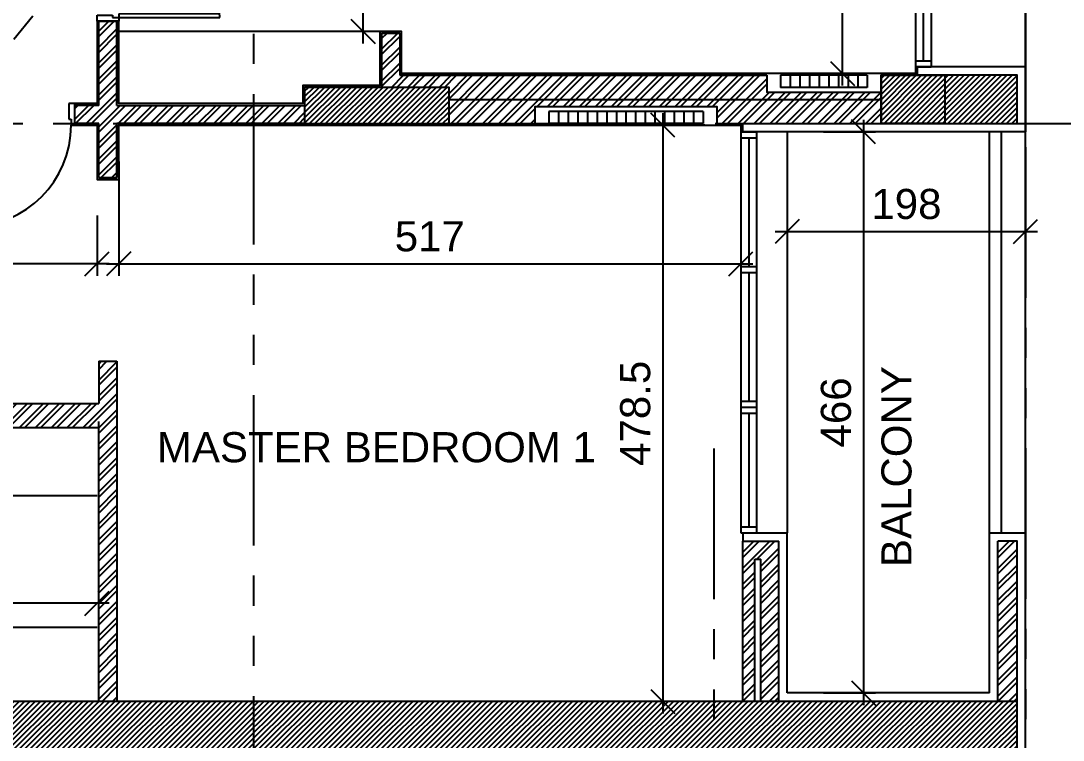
# Model space of a CAD drawing. Extents: x 83 to 143.2, y -2.6 to 70.8.
# Drawn here: x 125.21 to 133.87, y 22.62 to 28.59 of the extents above; entities that cross this region are included whole.
import ezdxf
from ezdxf.enums import TextEntityAlignment as Align

# ---------------------------------------------------------------- set-up
doc = ezdxf.new("R2010")
doc.units = 0
doc.header["$MEASUREMENT"] = 0
doc.header["$PDMODE"] = 3
doc.header["$PDSIZE"] = 0.3
doc.linetypes.add('AXIS_100$0$A-AXIS$0$PHANTOM', pattern=[2.5, 1.25, -0.25, 0.25, -0.25, 0.25, -0.25])
doc.layers.get('0').update_dxf_attribs({"linetype": 'CONTINUOUS'})
doc.layers.get('DEFPOINTS').update_dxf_attribs({"linetype": 'CONTINUOUS'})
for name, color, linetype in [('04', 4, 'CONTINUOUS'), ('A-ALU', 9, 'CONTINUOUS'), ('A-BALUST', 1, 'CONTINUOUS'), ('A-closet', 252, 'CONTINUOUS'), ('a-dim', 3, 'CONTINUOUS'), ('A-DOORS', 1, 'CONTINUOUS'), ('A-HATCH-CONC', 8, 'CONTINUOUS'), ('A-HATCH-WALL', 8, 'CONTINUOUS'), ('A-NOMENCLATURE', 3, 'CONTINUOUS'), ('A-PLASTER', 8, 'CONTINUOUS'), ('A-PORTE', 1, 'CONTINUOUS'), ('A-PROJECTION', 9, 'CONTINUOUS'), ('a-revetement', 1, 'CONTINUOUS'), ('A-WALL', 4, 'CONTINUOUS'), ('AXIS_100$0$A-AXIS-100', 10, 'AXIS_100$0$A-AXIS$0$PHANTOM'), ('S-7TH$0$A-STR 7-8TH', 2, 'CONTINUOUS'), ('S-8TH$0$A-STR 7-8TH', 2, 'CONTINUOUS')]:
    doc.layers.add(name, color=color, linetype=linetype)
doc.styles.add('A100-STEXT', font='ARIAL.TTF', dxfattribs={"height": 0.25})
doc.dimstyles.new('A100-DIM', dxfattribs={"dimtxt": 0.25, "dimasz": 0.2, "dimexe": 0.1, "dimexo": 0.3, "dimgap": 0.1, "dimtad": 1, "dimlfac": 100, "dimrnd": 0.5, "dimdsep": 46, "dimtxsty": 'A100-STEXT', "dimblk1": 'OBLIQUE', "dimblk2": 'OBLIQUE', "dimsah": 1, "dimcen": -0.05, "dimdle": 0.1, "dimclrd": 15, "dimclre": 15, "dimclrt": 256, "dimadec": 0, "dimazin": 0, "dimtfac": 0.28, "dimtix": 1, "dimtmove": 2, "dimatfit": 3, "dimldrblk": 'OBLIQUE', "dimfxl": 0, "dimtolj": 1, "dimarcsym": 0})
pattern_1 = [(45, (91.649424, -3e-10), (-0.022097087, 0.022097087), [])]
pattern_2 = [(45, (19.94629, -19.84465), (-0.06629126, 0.06629126), []), (45, (19.99049, -19.84465), (-0.06629126, 0.06629126), [])]
pattern_3 = [(45, (91.64942, -3e-10), (-0.06629126, 0.06629126), []), (45, (91.69362, -3e-10), (-0.06629126, 0.06629126), [])]

# ---------------------------------------------------------------- blocks, each defined once
blk = doc.blocks.new('A$C424D7636')
at = {"layer": 'A-ALU'}
for p, q in [((41.0584, 29.05), (41.0584, 28.26)), ((40.9934, 28.26), (41.1234, 28.26)), ((40.9934, 28.21), (41.1234, 28.21)), ((39.5434, 27.67), (39.5434, 24.34)), ((39.5434, 27.67), (39.6734, 27.67)), ((39.6734, 27.67), (39.6734, 24.34)), ((39.9284, 27.67), (39.9284, 24.34)), ((39.6084, 27.62), (39.6084, 26.5517)), ((39.6084, 26.5017), (39.6084, 25.4333)), ((39.6084, 25.3333), (39.6084, 24.39)), ((39.5434, 24.39), (39.6734, 24.39)), ((39.5434, 24.34), (39.6734, 24.34))]:
    blk.add_line(p, q, dxfattribs=at)
for points in [[(40.9934, 29.94), (40.9934, 28.21)], [(41.1234, 29.94), (41.1234, 28.21)], [(39.5434, 27.62), (39.6734, 27.62)], [(39.5434, 26.5517), (39.6734, 26.5517)], [(39.5434, 26.5017), (39.6734, 26.5017)], [(39.5434, 25.4333), (39.6734, 25.4333)], [(39.5434, 25.3833), (39.6734, 25.3833)], [(39.5434, 25.3333), (39.6734, 25.3333)]]:
    blk.add_lwpolyline(points, dxfattribs=at)
blk = doc.blocks.new('P90E18D')
at = {"layer": 'A-PORTE'}
for p, q in [((0, 0), (0.05, 0)), ((0, -0.18), (0, 0)), ((0.05, 0), (0.05, -0.13)), ((0.9, 0), (0.85, 0)), ((0.85, 0), (0.85, -0.13)), ((0.9, -0.18), (0.9, 0)), ((0.05, -0.13), (0.03, -0.13)), ((0.03, -0.13), (0.03, -0.18)), ((0.85, -0.13), (0.87, -0.13)), ((0.87, -0.13), (0.87, -0.18)), ((0.03, -0.18), (0, -0.18)), ((0.06, -0.18), (0.02, -0.18)), ((0.03, -0.18), (0.03, -1.02)), ((0.06, -1.02), (0.06, -0.18)), ((0.87, -0.18), (0.9, -0.18))]:
    blk.add_line(p, q, dxfattribs=at)
blk.add_arc((0.03, -0.18), 0.84, 270, 360, dxfattribs=at)
blk = doc.blocks.new('_OBLIQUE')
at = {"color": 0, "linetype": 'ByBlock'}
blk.add_line((-0.5, -0.5), (0.5, 0.5), dxfattribs=at)
blk = doc.blocks.new('*D114')
at = {"layer": 'a-dim', "color": 15, "lineweight": -2}
for p, q in [((130.5433, 27.825), (130.5433, 22.84)), ((130.8928, 27.725), (130.4433, 27.725)), ((130.8928, 22.94), (130.4433, 22.94))]:
    blk.add_line(p, q, dxfattribs=at)
at = {"layer": 'DEFPOINTS', "color": 0}
for p in [(131.1928, 27.725), (130.5433, 22.94), (131.1928, 22.94)]:
    blk.add_point(p, dxfattribs=at)
at = {"layer": 'a-dim', "color": 15, "lineweight": -2, "xscale": 0.2, "yscale": 0.2, "zscale": 0.2}
for p, rotation in [((130.5433, 27.725), 90), ((130.5433, 22.94), 270)]:
    blk.add_blockref('_OBLIQUE', p, dxfattribs=dict(at, rotation=rotation))
at = {"layer": 'a-dim', "insert": (130.3156, 25.3325), "char_height": 0.25, "attachment_point": 5, "rotation": 90, "style": 'A100-STEXT'}
blk.add_mtext('\\A1;478.5', dxfattribs=at)
blk = doc.blocks.new('*D115')
at = {"layer": 'a-dim', "color": 15, "lineweight": -2}
for p, q in [((126.0228, 27.425), (126.0228, 26.4738)), ((131.1928, 27.425), (131.1928, 26.4738)), ((125.9228, 26.5738), (131.2928, 26.5738))]:
    blk.add_line(p, q, dxfattribs=at)
at = {"layer": 'DEFPOINTS', "color": 0}
for p in [(126.0228, 27.725), (131.1928, 27.725), (131.1928, 26.5738)]:
    blk.add_point(p, dxfattribs=at)
at = {"layer": 'a-dim', "color": 15, "lineweight": -2, "xscale": 0.2, "yscale": 0.2, "zscale": 0.2, "rotation": 180}
blk.add_blockref('_OBLIQUE', (126.0228, 26.5738), dxfattribs=at)
at = {"layer": 'a-dim', "color": 15, "lineweight": -2, "xscale": 0.2, "yscale": 0.2, "zscale": 0.2}
blk.add_blockref('_OBLIQUE', (131.1928, 26.5738), dxfattribs=at)
at = {"layer": 'a-dim', "insert": (128.6078, 26.8014), "char_height": 0.25, "attachment_point": 5, "style": 'A100-STEXT'}
blk.add_mtext('\\A1;517', dxfattribs=at)
blk = doc.blocks.new('*D116')
at = {"layer": 'a-dim', "color": 15, "lineweight": -2}
for p, q in [((120.1578, 26.975), (120.1578, 26.4738)), ((125.8428, 26.975), (125.8428, 26.4738)), ((125.9428, 26.5738), (120.0578, 26.5738))]:
    blk.add_line(p, q, dxfattribs=at)
at = {"layer": 'DEFPOINTS', "color": 0}
for p in [(120.1578, 27.275), (125.8428, 27.275), (120.1578, 26.5738)]:
    blk.add_point(p, dxfattribs=at)
at = {"layer": 'a-dim', "color": 15, "lineweight": -2, "xscale": 0.2, "yscale": 0.2, "zscale": 0.2}
for p, rotation in [((120.1578, 26.5738), 179.9999999971041), ((125.8428, 26.5738), 359.9999999971041)]:
    blk.add_blockref('_OBLIQUE', p, dxfattribs=dict(at, rotation=rotation))
at = {"layer": 'a-dim', "insert": (123.0003, 26.8014), "char_height": 0.25, "attachment_point": 5, "rotation": 360, "style": 'A100-STEXT'}
blk.add_mtext('\\A1;568.5', dxfattribs=at)
blk = doc.blocks.new('*D120')
at = {"layer": 'a-dim', "color": 15, "lineweight": -2}
for p, q in [((122.8228, 23.855), (122.8228, 23.8544)), ((125.8428, 23.855), (125.8428, 23.8544)), ((125.9428, 23.7544), (122.7228, 23.7544))]:
    blk.add_line(p, q, dxfattribs=at)
at = {"layer": 'DEFPOINTS', "color": 0}
for p in [(122.8228, 23.7544), (122.8228, 23.555), (125.8428, 23.555)]:
    blk.add_point(p, dxfattribs=at)
at = {"layer": 'a-dim', "color": 15, "lineweight": -2, "xscale": 0.2, "yscale": 0.2, "zscale": 0.2}
for p, rotation in [((122.8228, 23.7544), 179.9999999969825), ((125.8428, 23.7544), 359.9999999969825)]:
    blk.add_blockref('_OBLIQUE', p, dxfattribs=dict(at, rotation=rotation))
at = {"layer": 'a-dim', "insert": (124.3328, 23.9822), "char_height": 0.25, "attachment_point": 5, "rotation": 360, "style": 'A100-STEXT'}
blk.add_mtext('\\A1;302', dxfattribs=at)
blk = doc.blocks.new('*D121')
at = {"layer": 'a-dim', "color": 15, "lineweight": -2}
for p, q in [((132.0372, 28.055), (132.0372, 31.425)), ((132.3428, 31.325), (131.9372, 31.325)), ((132.3428, 28.155), (131.9372, 28.155))]:
    blk.add_line(p, q, dxfattribs=at)
at = {"layer": 'DEFPOINTS', "color": 0}
for p in [(132.0372, 31.325), (132.6428, 31.325), (132.6428, 28.155)]:
    blk.add_point(p, dxfattribs=at)
at = {"layer": 'a-dim', "color": 15, "lineweight": -2, "xscale": 0.2, "yscale": 0.2, "zscale": 0.2}
for p, rotation in [((132.0372, 31.325), 90), ((132.0372, 28.155), 270)]:
    blk.add_blockref('_OBLIQUE', p, dxfattribs=dict(at, rotation=rotation))
at = {"layer": 'a-dim', "insert": (131.8095, 29.74), "char_height": 0.25, "attachment_point": 5, "rotation": 90, "style": 'A100-STEXT'}
blk.add_mtext('\\A1;317', dxfattribs=at)
blk = doc.blocks.new('*D132')
at = {"layer": 'a-dim', "color": 15, "lineweight": -2}
for p, q in [((128.0526, 29.675), (128.0526, 28.405)), ((128.2778, 29.575), (128.1526, 29.575)), ((128.2778, 28.505), (128.1526, 28.505))]:
    blk.add_line(p, q, dxfattribs=at)
at = {"layer": 'DEFPOINTS', "color": 0}
for p in [(127.9778, 29.575), (127.9778, 28.505), (128.0526, 28.505)]:
    blk.add_point(p, dxfattribs=at)
at = {"layer": 'a-dim', "color": 15, "lineweight": -2, "xscale": 0.2, "yscale": 0.2, "zscale": 0.2}
for p, rotation in [((128.0526, 29.575), 90), ((128.0526, 28.505), 270)]:
    blk.add_blockref('_OBLIQUE', p, dxfattribs=dict(at, rotation=rotation))
at = {"layer": 'a-dim', "insert": (127.825, 29.04), "char_height": 0.25, "attachment_point": 5, "rotation": 90, "style": 'A100-STEXT'}
blk.add_mtext('\\A1;107', dxfattribs=at)
blk = doc.blocks.new('*D138')
at = {"layer": 'a-dim', "color": 15, "lineweight": -2}
for p, q in [((131.5778, 27.37), (131.5778, 26.742)), ((133.5578, 27.37), (133.5578, 26.742)), ((131.4778, 26.842), (133.6578, 26.842))]:
    blk.add_line(p, q, dxfattribs=at)
at = {"layer": 'DEFPOINTS', "color": 0}
for p in [(131.5778, 27.67), (133.5578, 27.67), (133.5578, 26.842)]:
    blk.add_point(p, dxfattribs=at)
at = {"layer": 'a-dim', "color": 15, "lineweight": -2, "xscale": 0.2, "yscale": 0.2, "zscale": 0.2, "rotation": 180}
blk.add_blockref('_OBLIQUE', (131.5778, 26.842), dxfattribs=at)
at = {"layer": 'a-dim', "color": 15, "lineweight": -2, "xscale": 0.2, "yscale": 0.2, "zscale": 0.2}
blk.add_blockref('_OBLIQUE', (133.5578, 26.842), dxfattribs=at)
at = {"layer": 'a-dim', "insert": (132.5678, 27.0697), "char_height": 0.25, "attachment_point": 5, "style": 'A100-STEXT'}
blk.add_mtext('\\A1;198', dxfattribs=at)
blk = doc.blocks.new('*D139')
at = {"layer": 'a-dim', "color": 15, "lineweight": -2}
for p, q in [((132.2109, 27.77), (132.2109, 22.91)), ((131.8778, 27.67), (132.3109, 27.67)), ((131.8778, 23.01), (132.3109, 23.01))]:
    blk.add_line(p, q, dxfattribs=at)
at = {"layer": 'DEFPOINTS', "color": 0}
for p in [(131.5778, 27.67), (131.5778, 23.01), (132.2109, 23.01)]:
    blk.add_point(p, dxfattribs=at)
at = {"layer": 'a-dim', "color": 15, "lineweight": -2, "xscale": 0.2, "yscale": 0.2, "zscale": 0.2}
for p, rotation in [((132.2109, 27.67), 90), ((132.2109, 23.01), 270)]:
    blk.add_blockref('_OBLIQUE', p, dxfattribs=dict(at, rotation=rotation))
at = {"layer": 'a-dim', "insert": (131.9833, 25.34), "char_height": 0.25, "attachment_point": 5, "rotation": 90, "style": 'A100-STEXT'}
blk.add_mtext('\\A1;466', dxfattribs=at)

msp = doc.modelspace()

# ---------------------------------------------------------------- hatches: boundary and pattern name
at = {"layer": 'A-HATCH-CONC', "ltscale": 4}
h = msp.add_hatch(dxfattribs=at)
h.set_pattern_fill('ANSI31', color=256, scale=0.25, style=0)
h.set_pattern_definition(pattern_1)
h.paths.add_polyline_path([(133.48779, 28.14), (132.35779, 28.14), (132.35779, 27.74), (133.48779, 27.74)])
h = msp.add_hatch(dxfattribs=at)
h.set_pattern_fill('ANSI31', color=256, scale=0.25, style=0)
h.set_pattern_definition(pattern_1)
h.paths.add_polyline_path([(128.76779, 28.04), (127.56779, 28.04), (127.56779, 27.74), (128.76779, 27.74)])
h = msp.add_hatch(dxfattribs=at)
h.set_pattern_fill('ANSI31', color=256, scale=0.25, style=0)
h.set_pattern_definition(pattern_1)
h.paths.add_polyline_path([(133.48779, 22.94), (118.35779, 22.94), (118.35779, 22.61), (120.11779, 22.61), (120.11779, 22.54), (127.06779, 22.54), (133.48779, 22.54)])
at = {"layer": 'A-HATCH-WALL', "ltscale": 4}
h = msp.add_hatch(dxfattribs=at)
h.set_pattern_fill('ANSI32', color=256, scale=0.25, style=0)
h.set_pattern_definition(pattern_3)
h.paths.add_polyline_path([(127.56779, 27.89), (126.00779, 27.89), (126.00779, 28.59), (125.85779, 28.59), (125.85779, 27.89), (125.65779, 27.89), (125.65779, 27.74), (125.85779, 27.74), (125.85779, 27.29), (126.00779, 27.29), (126.00779, 27.74), (127.56779, 27.74)])
h = msp.add_hatch(dxfattribs=at)
h.set_pattern_fill('ANSI32', color=256, scale=0.25, style=0)
h.set_pattern_definition(pattern_2)
h.paths.add_polyline_path([(130.96779, 27.94), (130.96779, 27.88), (130.99279, 27.88), (130.99279, 27.74), (132.35779, 27.74), (132.35779, 27.94)])
h.paths.add_polyline_path([(130.96779, 28.14), (130.96779, 27.94), (132.35779, 27.94), (132.35779, 28), (131.40779, 28), (131.40779, 28.14)])
h.paths.add_polyline_path([(130.96779, 27.94), (130.96779, 28.14), (128.35779, 28.14), (128.35779, 28.49), (128.20779, 28.49), (128.20779, 28.04), (128.76779, 28.04), (128.76779, 27.94)])
h.paths.add_polyline_path([(129.48279, 27.74), (129.48279, 27.88), (130.96779, 27.88), (130.96779, 27.94), (128.76779, 27.94), (128.76779, 27.74)])
h.paths.add_polyline_path([(128.1905, 28.46631), (128.37508, 28.46631), (128.37508, 28.3142), (128.1905, 28.3142)], flags=9)
at = {"layer": 'A-HATCH-WALL'}
h = msp.add_hatch(dxfattribs=at)
h.set_pattern_fill('ANSI32', color=256, scale=0.25, style=0)
h.set_pattern_definition(pattern_2)
h.paths.add_polyline_path([(125.85779, 25.215), (125.85779, 22.94), (126.00779, 22.94), (126.00779, 25.765), (125.85779, 25.765), (125.85779, 25.415), (124.66779, 25.415), (124.66779, 25.275), (124.09279, 25.275), (124.09279, 25.215)])
h.paths.add_polyline_path([(123.80779, 24.615), (123.95779, 24.615), (123.95779, 25.215), (124.09279, 25.215), (124.09279, 25.275), (123.95779, 25.275), (123.95779, 25.415), (123.80779, 25.415)])
h.paths.add_polyline_path([(125.8405, 23.43027), (126.02508, 23.43027), (126.02508, 23.27816), (125.8405, 23.27816)], flags=9)
h.paths.add_polyline_path([(125.58029, 25.21687), (125.58029, 25.41148), (125.73241, 25.41148), (125.73241, 25.21687)], flags=24)
h = msp.add_hatch(dxfattribs=at)
h.set_pattern_fill('ANSI32', color=256, scale=0.25, style=0)
h.set_pattern_definition(pattern_3)
h.paths.add_polyline_path([(131.50779, 24.27), (131.20779, 24.27), (131.20779, 22.94), (131.30779, 22.94), (131.30779, 24.12), (131.35779, 24.12), (131.35779, 22.94), (131.50779, 22.94)])
at = {"layer": 'A-HATCH-WALL', "ltscale": 4}
h = msp.add_hatch(dxfattribs=at)
h.set_pattern_fill('ANSI32', color=256, scale=0.25, style=0)
h.set_pattern_definition(pattern_3)
h.paths.add_polyline_path([(133.48779, 24.27), (133.32779, 24.27), (133.32779, 22.94), (133.48779, 22.94)])

# ---------------------------------------------------------------- linework, layer by layer
at = {"layer": '04', "color": 11}
for p, q in [((131.52279, 28.14), (131.52279, 28.04)), ((132.24279, 28.14), (131.52279, 28.14)), ((131.60279, 28.14), (131.60279, 28.04)), ((131.68279, 28.14), (131.68279, 28.04)), ((131.76279, 28.14), (131.76279, 28.04)), ((131.84279, 28.14), (131.84279, 28.04)), ((131.92279, 28.14), (131.92279, 28.04)), ((132.00279, 28.14), (132.00279, 28.04)), ((132.08279, 28.14), (132.08279, 28.04)), ((132.16279, 28.14), (132.16279, 28.04)), ((132.24279, 28.14), (132.24279, 28.04)), ((132.24279, 28.04), (131.52279, 28.04)), ((129.59779, 27.84), (129.59779, 27.74)), ((129.59779, 27.84), (129.59779, 27.74)), ((130.87779, 27.84), (129.59779, 27.84)), ((129.67779, 27.84), (129.67779, 27.74)), ((129.67779, 27.84), (129.67779, 27.74)), ((129.75779, 27.84), (129.75779, 27.74)), ((129.75779, 27.84), (129.75779, 27.74)), ((129.83779, 27.84), (129.83779, 27.74)), ((129.83779, 27.84), (129.83779, 27.74)), ((129.91779, 27.84), (129.91779, 27.74)), ((129.91779, 27.84), (129.91779, 27.74)), ((129.99779, 27.84), (129.99779, 27.74)), ((129.99779, 27.84), (129.99779, 27.74)), ((130.07779, 27.84), (130.07779, 27.74)), ((130.07779, 27.84), (130.07779, 27.74)), ((130.15779, 27.84), (130.15779, 27.74)), ((130.15779, 27.84), (130.15779, 27.74)), ((130.23779, 27.84), (130.23779, 27.74)), ((130.23779, 27.84), (130.23779, 27.74)), ((130.31779, 27.84), (130.31779, 27.74)), ((130.31779, 27.84), (130.31779, 27.74)), ((130.39779, 27.84), (130.39779, 27.74)), ((130.39779, 27.84), (130.39779, 27.74)), ((130.47779, 27.84), (130.47779, 27.74)), ((130.47779, 27.84), (130.47779, 27.74)), ((130.55779, 27.84), (130.55779, 27.74)), ((130.55779, 27.84), (130.55779, 27.74)), ((130.63779, 27.84), (130.63779, 27.74)), ((130.63779, 27.84), (130.63779, 27.74)), ((130.71779, 27.84), (130.71779, 27.74)), ((130.71779, 27.84), (130.71779, 27.74)), ((130.79779, 27.84), (130.79779, 27.74)), ((130.79779, 27.84), (130.79779, 27.74)), ((130.79779, 27.84), (130.79779, 27.74)), ((130.79779, 27.84), (130.79779, 27.74)), ((130.87779, 27.84), (130.87779, 27.74)), ((130.87779, 27.84), (130.87779, 27.74)), ((130.87779, 27.84), (130.87779, 27.74)), ((130.87779, 27.84), (130.87779, 27.74)), ((130.87779, 27.74), (129.59779, 27.74))]:
    msp.add_line(p, q, dxfattribs=at)
at = {"layer": 'A-ALU'}
msp.add_line((131.57779, 27.67), (131.57779, 24.34), dxfattribs=at)
at = {"layer": 'A-BALUST'}
for p, q in [((133.25779, 24.34), (133.25779, 27.67)), ((133.35779, 24.34), (133.35779, 27.67))]:
    msp.add_line(p, q, dxfattribs=at)
at = {"layer": 'A-closet'}
for p, q in [((128.19279, 28.505), (126.02279, 28.505)), ((123.97279, 24.65), (125.84279, 24.65)), ((125.84279, 23.555), (122.82279, 23.555))]:
    msp.add_line(p, q, dxfattribs=at)
at = {"layer": 'A-PLASTER'}
for points in [[(125.84279, 28.59), (125.84279, 27.905), (125.65779, 27.905)], [(132.65779, 28.21), (132.64279, 28.21), (132.64279, 28.155), (128.37279, 28.155), (128.37279, 28.505), (128.19279, 28.505), (128.19279, 28.055), (127.55279, 28.055), (127.55279, 27.905), (126.02279, 27.905), (126.02279, 28.59)], [(125.65779, 27.725), (125.84279, 27.725), (125.84279, 27.275), (126.02279, 27.275), (126.02279, 27.725), (131.19279, 27.725), (131.19279, 27.67), (131.20779, 27.67)]]:
    msp.add_lwpolyline(points, dxfattribs=at)
at = {"layer": 'A-PROJECTION'}
for p, q in [((133.55779, 23.01), (133.55779, 35.56771)), ((133.55779, 30.99), (133.55779, 28.21)), ((133.55779, 24.34), (133.55779, 27.67))]:
    msp.add_line(p, q, dxfattribs=at)
at = {"layer": 'a-revetement'}
for p, q in [((133.55779, 28.21), (132.65779, 28.21)), ((132.65779, 28.21), (132.65779, 28.14)), ((133.55779, 28.21), (133.55779, 27.67)), ((131.20779, 27.67), (131.20779, 27.74)), ((131.20779, 27.67), (131.20779, 27.74)), ((133.55779, 27.67), (131.20779, 27.67)), ((131.20779, 24.34), (131.57779, 24.34)), ((131.20779, 24.34), (131.20779, 24.27)), ((131.57779, 23.01), (131.57779, 24.34)), ((133.25779, 24.34), (133.55779, 24.34)), ((133.25779, 23.01), (133.25779, 24.34)), ((133.55779, 22.54), (133.55779, 24.34)), ((133.25779, 23.01), (131.57779, 23.01))]:
    msp.add_line(p, q, dxfattribs=at)
at = {"layer": 'A-WALL'}
for p, q in [((125.85779, 28.59), (126.00779, 28.59)), ((125.85779, 27.89), (125.85779, 28.59)), ((126.00779, 27.89), (126.00779, 28.59)), ((128.20779, 28.49), (128.20779, 28.04)), ((128.20779, 28.49), (128.35779, 28.49)), ((128.35779, 28.49), (128.35779, 28.14)), ((128.35779, 28.14), (131.40779, 28.14)), ((125.65779, 27.74), (125.65779, 27.89)), ((125.85779, 27.89), (125.65779, 27.89)), ((126.00779, 27.89), (127.56779, 27.89)), ((128.76779, 27.94), (132.35779, 27.94)), ((125.85779, 27.74), (125.65779, 27.74)), ((125.85779, 27.74), (125.85779, 27.74)), ((125.85779, 27.29), (125.85779, 27.74)), ((127.56779, 27.74), (126.00779, 27.74)), ((126.00779, 27.29), (126.00779, 27.74)), ((128.76779, 27.74), (129.48279, 27.74)), ((130.99279, 27.74), (132.35779, 27.74)), ((125.85779, 27.29), (126.00779, 27.29)), ((125.85779, 25.765), (125.85779, 25.415)), ((125.85779, 25.765), (126.00779, 25.765)), ((126.00779, 25.765), (126.00779, 22.94)), ((124.66779, 25.415), (125.85779, 25.415)), ((124.66779, 25.415), (125.85779, 25.415)), ((123.95779, 25.215), (125.85779, 25.215)), ((125.85779, 22.94), (125.85779, 25.265)), ((131.20779, 24.27), (131.50779, 24.27)), ((131.20779, 22.94), (131.20779, 24.27)), ((131.50779, 22.94), (131.50779, 24.27)), ((133.32779, 22.94), (133.32779, 24.27)), ((131.30779, 24.12), (131.35779, 24.12)), ((131.30779, 22.94), (131.30779, 24.12)), ((131.35779, 22.94), (131.35779, 24.12))]:
    msp.add_line(p, q, dxfattribs=at)
for points in [[(131.40779, 28.14), (131.40779, 28), (132.35779, 28), (132.35779, 28.14)], [(129.48279, 27.74), (129.48279, 27.88), (130.99279, 27.88), (130.99279, 27.74)], [(133.48779, 22.94), (133.48779, 24.27), (133.32779, 24.27)]]:
    msp.add_lwpolyline(points, dxfattribs=at)
at = {"layer": 'AXIS_100$0$A-AXIS-100'}
for p, q in [((133.55779, 57.54215), (133.55779, -1.8346)), ((121.07853, 23.37431), (142.52993, 50.04847)), ((127.14279, 32.98435), (127.14279, -1.8346)), ((115.97779, 27.74), (136.85877, 27.74)), ((130.96779, 25.04), (130.96779, -1.8346))]:
    msp.add_line(p, q, dxfattribs=at)
at = {"layer": 'S-7TH$0$A-STR 7-8TH'}
for points in [[(132.35779, 27.74), (133.48779, 27.74), (133.48779, 28.14), (132.35779, 28.14)], [(127.56779, 27.74), (128.76779, 27.74), (128.76779, 28.04), (127.56779, 28.04)], [(133.48779, 22.94), (118.35779, 22.94), (118.35779, 22.61), (120.11779, 22.61), (120.11779, 22.54), (133.48779, 22.54)]]:
    msp.add_lwpolyline(points, close=True, dxfattribs=at)
at = {"layer": 'S-8TH$0$A-STR 7-8TH'}
for points in [[(132.35779, 28.14), (132.88779, 28.14), (132.88779, 27.74), (132.35779, 27.74)], [(127.56779, 27.74), (128.76779, 27.74), (128.76779, 28.04), (127.56779, 28.04)], [(133.48779, 22.94), (118.35779, 22.94), (118.35779, 22.61), (120.11779, 22.61), (120.11779, 22.54), (133.48779, 22.54)]]:
    msp.add_lwpolyline(points, close=True, dxfattribs=at)

# ---------------------------------------------------------------- block references
at = {"layer": 'A-ALU'}
msp.add_blockref('A$C424D7636', (91.64942, 0), dxfattribs=at)
at = {"layer": 'A-DOORS', "rotation": 90}
msp.add_blockref('P90E18D', (125.84279, 28.59), dxfattribs=at)
at = {"layer": 'A-DOORS'}
msp.add_blockref('P90E18D', (124.75779, 27.905), dxfattribs=at)

# ---------------------------------------------------------------- texts
at = {"layer": 'A-NOMENCLATURE', "style": 'A100-STEXT'}
msp.add_text('BALCONY', height=0.25, rotation=90, dxfattribs=at).set_placement((132.48473, 24.8904), align=Align.MIDDLE)
msp.add_text('MASTER BEDROOM 1', height=0.25, dxfattribs=at).set_placement((128.16431, 25.05112), align=Align.MIDDLE)

# ---------------------------------------------------------------- dimensions: what is measured, and where the dimension line sits
at = {"layer": 'a-dim'}
for p1, p2, distance, picture, middle in [((132.64279, 28.155), (132.64279, 31.325), 0.60561, '*D121', (131.80946, 29.74)), ((127.97779, 29.575), (127.97779, 28.505), 0.07484, '*D132', (127.82499, 29.04)), ((131.19279, 27.725), (131.19279, 22.94), -0.64954, '*D114', (130.31561, 25.3325)), ((126.02279, 27.725), (131.19279, 27.725), -1.1512, '*D115', (128.60779, 26.80144)), ((131.57779, 27.67), (131.57779, 23.01), 0.6331, '*D139', (131.98325, 25.34)), ((131.57779, 27.67), (133.55779, 27.67), -0.82795, '*D138', (132.56779, 27.06969)), ((125.84279, 27.275), (120.15779, 27.275), 0.7012, '*D116', (123.00029, 26.80144)), ((125.84279, 23.555), (122.82279, 23.555), -0.19943, '*D120', (124.33279, 23.98216))]:
    dim = msp.add_aligned_dim(p1=p1, p2=p2, distance=distance, dimstyle='A100-DIM', dxfattribs=at)
    dim.commit()
    dim.dimension.update_dxf_attribs({"geometry": picture, "text_midpoint": middle})

doc.saveas('drawing.dxf')
